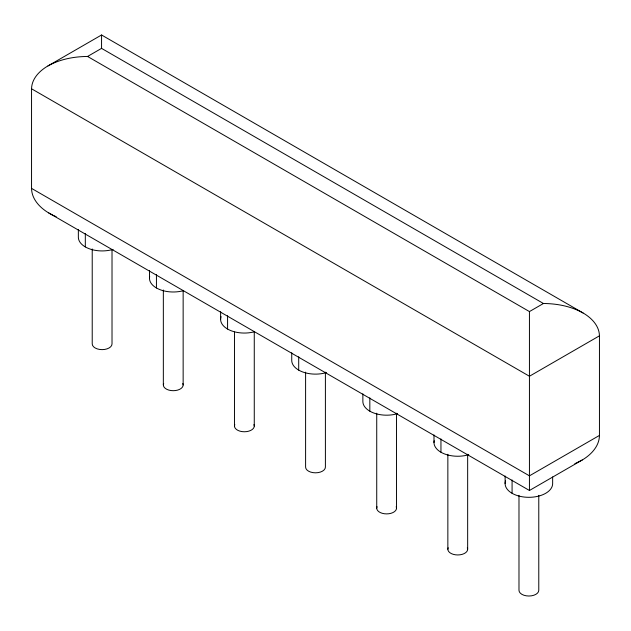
<?xml version="1.0" encoding="UTF-8"?>
<svg xmlns="http://www.w3.org/2000/svg" width="631" height="631" viewBox="0 0 631 631"><rect width="100%" height="100%" fill="white"/><g stroke="black" fill="none" stroke-linecap="round" stroke-linejoin="round"><path stroke-width="0.95" d="M599.45 435.422C599.332 446.243 591.01 454.809 582.224 460.015L529.441 490.484L48.776 212.978C39.99 207.773 31.668 199.207 31.55 188.385L31.55 88.79C31.731 78.623 39.658 70.719 47.956 65.924L101.559 34.981L583.044 312.96C591.342 317.756 599.269 325.659 599.45 335.826L599.45 435.422L529.441 475.837L31.55 188.385M47.956 65.924C59.984 59.204 73.89 56.577 87.559 56.459L101.559 48.374L543.441 303.495C557.11 303.614 571.016 306.248 583.044 312.96M87.559 56.459L529.441 311.58L543.441 303.495M599.45 335.826L529.441 376.25L31.55 88.79M582.224 460.015L574.833 463.722M53.84 215.652L56.167 216.685M48.776 212.978L53.059 215.305M552.646 476.941L552.646 483.598A23.765 13.716 0 0 1 526.554 497.252A23.765 13.716 0 0 1 505.581 480.917M538.779 495.351L538.779 590.308A9.899 5.718 0 0 1 528.881 596.019A9.899 5.718 0 0 1 518.982 590.308L518.982 495.351M529.441 311.58L529.441 490.484M512.08 479.986L512.08 493.3M505.123 475.995L505.123 483.598M467.658 454.281L467.658 549.238M447.852 454.281L447.852 549.238M440.951 438.924L440.951 452.238M433.994 434.925L433.994 442.536M396.528 413.218L396.528 508.176M376.731 413.218L376.731 508.176M369.829 397.853L369.829 411.167M362.864 393.862L362.864 401.466A23.765 13.716 0 0 0 397.609 413.636M325.399 372.148L325.399 467.114A9.899 5.718 0 0 1 315.5 472.824A9.899 5.718 0 0 1 305.601 467.114L305.601 372.148M298.7 356.791L298.7 370.105M291.735 352.792L291.735 360.404A23.765 13.716 0 0 0 326.479 372.574M254.269 332.064L254.269 426.043M234.472 332.064L234.472 426.043M227.57 315.729L227.57 329.043M220.613 311.73L220.613 319.341M183.148 291.001L183.148 384.981M163.342 290.023L163.342 384.981M156.441 274.659L156.441 287.973M149.484 270.667L149.484 278.271M112.018 249.939L112.018 343.919A9.899 5.718 0 0 1 102.119 349.629A9.899 5.718 0 0 1 92.221 343.919L92.221 248.953M101.559 34.981L101.559 48.374M85.319 233.596L85.319 246.91M78.354 229.597L78.354 237.209A23.765 13.716 0 0 0 113.099 249.379M253.938 424.568A9.899 5.718 0 0 1 244.371 431.762A9.899 5.718 0 0 1 234.811 424.568M182.809 383.498A9.899 5.718 0 0 1 173.241 390.699A9.899 5.718 0 0 1 163.681 383.498M254.419 331.772A23.765 13.716 0 0 1 229.7 330.131A23.765 13.716 0 0 1 221.071 316.659M183.29 290.71A23.765 13.716 0 0 1 159.193 289.337A23.765 13.716 0 0 1 149.689 276.481M468.73 454.699A23.765 13.716 0 0 1 444.129 453.776A23.765 13.716 0 0 1 434.199 440.746M467.319 547.763A9.899 5.718 0 0 1 457.759 554.957A9.899 5.718 0 0 1 448.191 547.763M396.189 506.693A9.899 5.718 0 0 1 386.629 513.894A9.899 5.718 0 0 1 377.062 506.693"/></g></svg>
